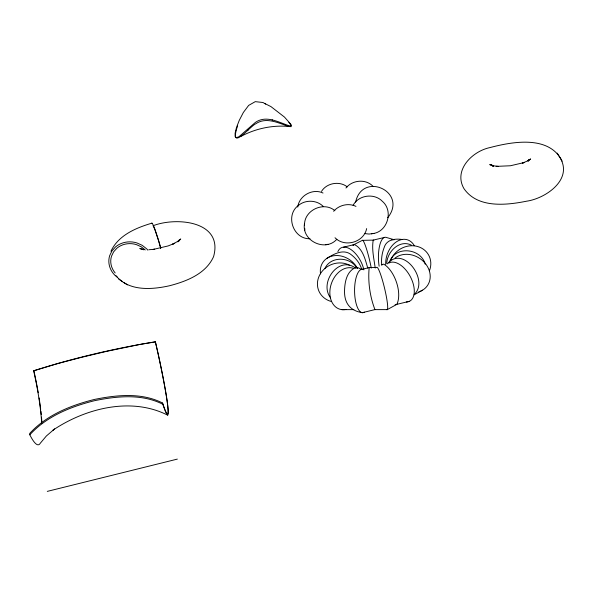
<?xml version="1.0" encoding="UTF-8"?>
<svg xmlns="http://www.w3.org/2000/svg" width="593" height="593" viewBox="0 0 593 593"><rect width="100%" height="100%" fill="white"/><g stroke="black" fill="none" stroke-linecap="round" stroke-linejoin="round"><path stroke-width="0.89" d="M236.607 128.881L237.645 125.924M386.74 263.5C387.059 251.862 399.46 239.261 411.268 245.065M297.775 207.098C299.05 195.66 312.667 188.063 323.015 193.029M304.557 225.533C303.601 210.485 323.615 200.938 334.889 210.685M355.622 202.087C362.405 170.903 408.243 191.784 387.748 217.698M366.659 228.579C363.924 242.359 344.733 247.807 335.015 237.749M236.392 129.734C230.759 150.615 250.58 125.872 255.724 123.804C266.383 116.547 278.569 123.174 289.169 126.568L291.156 126.65L291.044 125.182M386.554 309.435A21.815 2.557 76.4 0 0 384.716 288.895A21.815 2.557 76.4 0 0 376.629 267.48L369.172 267.599C367.845 281.549 369.876 296.574 374.961 309.628L387.288 309.62L396.88 304.335L409.504 301.288M110.95 251.239C118.333 235.258 136.027 227.831 151.971 223.153M324.831 268.636C330.516 255.783 350.241 256.576 356.949 268.103M178.745 241.255L179.56 239.661L177.907 241.833L180.732 238.979L177.292 241.633L172.615 244.16L174.713 243.315L168.019 245.962L153.261 249.423L154.691 249.26L148.843 249.727M389.631 261.661C395.538 245.458 420.993 248.222 425.233 264.211M353.117 205.311C358.513 195.008 374.227 192.844 382.285 201.249C393.552 210.634 387.807 231.285 373.36 233.523M321.473 191.435C326.624 182.918 339.522 180.68 347.268 186.884M528.23 161.088L529.208 159.591L528.052 160.873M387.488 263.848C402.617 244.835 428.791 279.259 414.952 293.75M167.752 415.211C131.283 396.621 85.6 408.236 53.081 430.081L54.534 428.984L46.365 435.996L40.191 443.349A74.333 11.756 77.3 0 1 29.813 434.795C46.669 416.271 70.893 406.583 94.717 400.646C117.021 396.146 141.816 393.567 162.808 404.256L164.95 410.26A75.778 4.522 77 0 0 158.257 354.243L155.373 341.783C114.219 348.506 73.421 358.076 33.69 370.788L36.247 383.011A72.954 11.534 77.3 0 1 41.666 423.632M345.956 188.003C352.346 179.916 365.688 178.678 372.967 186.246M333.637 211.293C338.914 205.037 348.58 202.724 355.978 206.386M336.787 239.313C325.387 252.121 301.615 241.003 304.454 223.739M528.089 160.992L530.587 158.931L527.044 161.155L522.292 163.157L524.523 162.46L510.44 165.758L496.133 166.381L498.565 166.433L493.576 165.788L489.736 164.595L493.458 166.21L491.404 164.824L493.42 166.581M414.033 294.877L422.572 290.17M327.047 258.244C334.37 253.685 344.073 248.356 351.857 255.205C356.393 258.822 360.07 263.685 361.737 269.274M402.091 239.476C394.901 238.423 386.517 239.52 384.16 247.533C381.966 253.167 381.04 259.349 381.803 265.368M241.173 136.271C255.524 128.637 272.054 125.049 288.265 126.42M247.748 130.371L248.237 129.778M367.742 268.043C365.281 259.667 362.901 248.756 354.466 244.561L352.902 245.146L362.19 240.439A20.696 2.313 76.5 0 1 366.192 247.963A20.696 2.313 76.5 0 1 371.262 268.103M33.69 370.788L58.099 363.465L81.159 357.431M381.981 264.671L383.723 264.13C394.716 270.63 402.395 292.675 396.88 304.335L395.086 304.728M375.599 309.435L362.286 312.689C350.648 310.858 344.57 303.631 344.533 291.949C344.563 283.209 346.245 271.802 355.155 267.791L358.113 267.732L360.907 269.096M153.142 225.718C176.277 216.734 223.635 220.967 213.569 256.673C205.845 273.87 186.61 281.312 169.546 285.744C151.638 289.762 128.488 291.445 115.776 275.486M47.292 491.382L177.337 459.108M82.049 357.208L106.184 351.464M360.759 269.607L369.172 267.599M343.614 247.125L354.466 244.561M384.034 237.548L373.227 240.113L362.783 240.343M107.051 351.271L139.911 344.429M365.021 233.627L369.076 234.057L373.953 233.412M325.564 244.724L326.335 244.583M327.603 244.353L328.025 244.272M140.778 344.274L155.477 341.902M371.492 233.864L372.093 233.761M265.686 104.079L262.981 102.507L255.279 101.648L248.66 105.391L243.36 112.462L239.275 120.327L236.488 127.517L235.11 133.24L235.154 136.657L236.474 137.658L238.942 136.724L255.42 122.38C266.25 114.909 278.428 122.24 289.087 125.746L290.948 125.857L291.052 124.537L284.477 117.08L270.986 106.629L264.989 103.605M272.698 120.149L272.143 119.897M341.776 309.642L353.843 309.635M391.469 239.705L394.212 239.735L385.895 237.326A20.733 7.16 89 0 0 379.149 266.242M309.969 238.749C293.142 239.357 284.81 215.126 298.575 205.304C305.551 199.552 316.729 199.923 323.17 206.349M373.835 240.187L373.227 240.113C371.611 249.342 373.99 258.867 375.213 268.051M143.758 249.483L139.807 248.556L143.84 249.809M155.373 341.783A74.37 4.433 77 0 1 167.574 404.789A74.37 4.433 77 0 1 162.564 403.01C141.579 392.358 116.806 394.923 94.517 399.423C70.708 405.36 46.499 415.026 29.65 433.535L29.813 434.795M118.704 279.021L122.529 281.601M123.93 282.527L127.458 284.899M288.858 122.277L290.533 124.486M117.488 277.294L114.946 275.33A22.297 20.199 11.4 0 1 109.683 255.613L111.973 250.869L115.553 246.888A21.793 19.747 11.5 0 1 136.924 242.937L142.164 245.294L146.619 248.793A22.297 20.199 11.5 0 1 147.865 250.172M145.233 249.957L141.171 246.762L136.383 244.612A19.895 18.027 11.5 0 0 116.88 248.215L113.611 251.855L111.514 256.176A20.355 18.442 11.5 0 0 115.168 272.943M355.585 268.125C338.633 255.183 318.841 282.809 330.553 297.812M562.149 161.192C549.363 135.026 512.634 141.594 490.018 147.568C472.436 151.156 453.289 169.946 463.896 188.522C477.454 208.343 505.888 205.341 526.532 201.205C545.812 198.485 573.653 179.212 559.748 157.249M557.205 153.127L559.495 156.886M155.759 232.211L158.383 240.254A19.695 1.668 74 0 1 160.696 248.504M162.564 403.025L162.808 404.256M304.735 228.327L304.846 230.203M151.586 223.509A21.089 1.786 74 0 1 155.262 230.195L158.45 239.92A21.57 1.831 74 0 1 160.755 248.074M153.179 225.903A19.25 1.631 74 0 1 155.477 231.381M331.405 301.518A21.266 19.302 -24.3 0 1 319.531 275.278A21.266 19.302 -24.3 0 1 349.603 265.256M346.038 309.45A21.556 15.885 -71.1 0 1 330.227 288.116A21.556 15.885 -71.1 0 1 353.005 268.192M364.317 312.163A21.756 7.857 89.5 0 1 354.607 292.653A21.756 7.857 89.5 0 1 362.805 269.252M388.986 262.995A21.719 12.201 61.5 0 1 411.468 278.992A21.719 12.201 61.5 0 1 406.324 302.015M395.108 258.014A21.511 18.198 33 0 1 426.352 264.819A21.511 18.198 33 0 1 418.806 291.867M390.772 260.186A21.185 19.102 -30.1 0 1 417.465 246.466A21.185 19.102 -30.1 0 1 429.443 270.764M385.687 264.478A20.903 14.973 -73.1 0 1 396.487 241.766A20.903 14.973 -73.1 0 1 414.299 245.65M337.877 251.625A20.792 11.223 62.6 0 1 351.226 249.735A20.792 11.223 62.6 0 1 363.887 269.889M320.531 273.87A21 17.464 37 0 1 333.859 255.724A21 17.464 37 0 1 357.557 268.547M33.912 370.884A74.333 11.756 77.3 0 1 36.484 383.211M36.655 384.079A74.333 11.756 77.3 0 1 38.226 392.714M39.079 397.94A74.333 11.756 77.3 0 1 40.68 409.37M40.887 411.149A74.333 11.756 77.3 0 1 41.258 414.611M41.495 417.116A74.333 11.756 77.3 0 1 41.866 421.882"/></g></svg>
